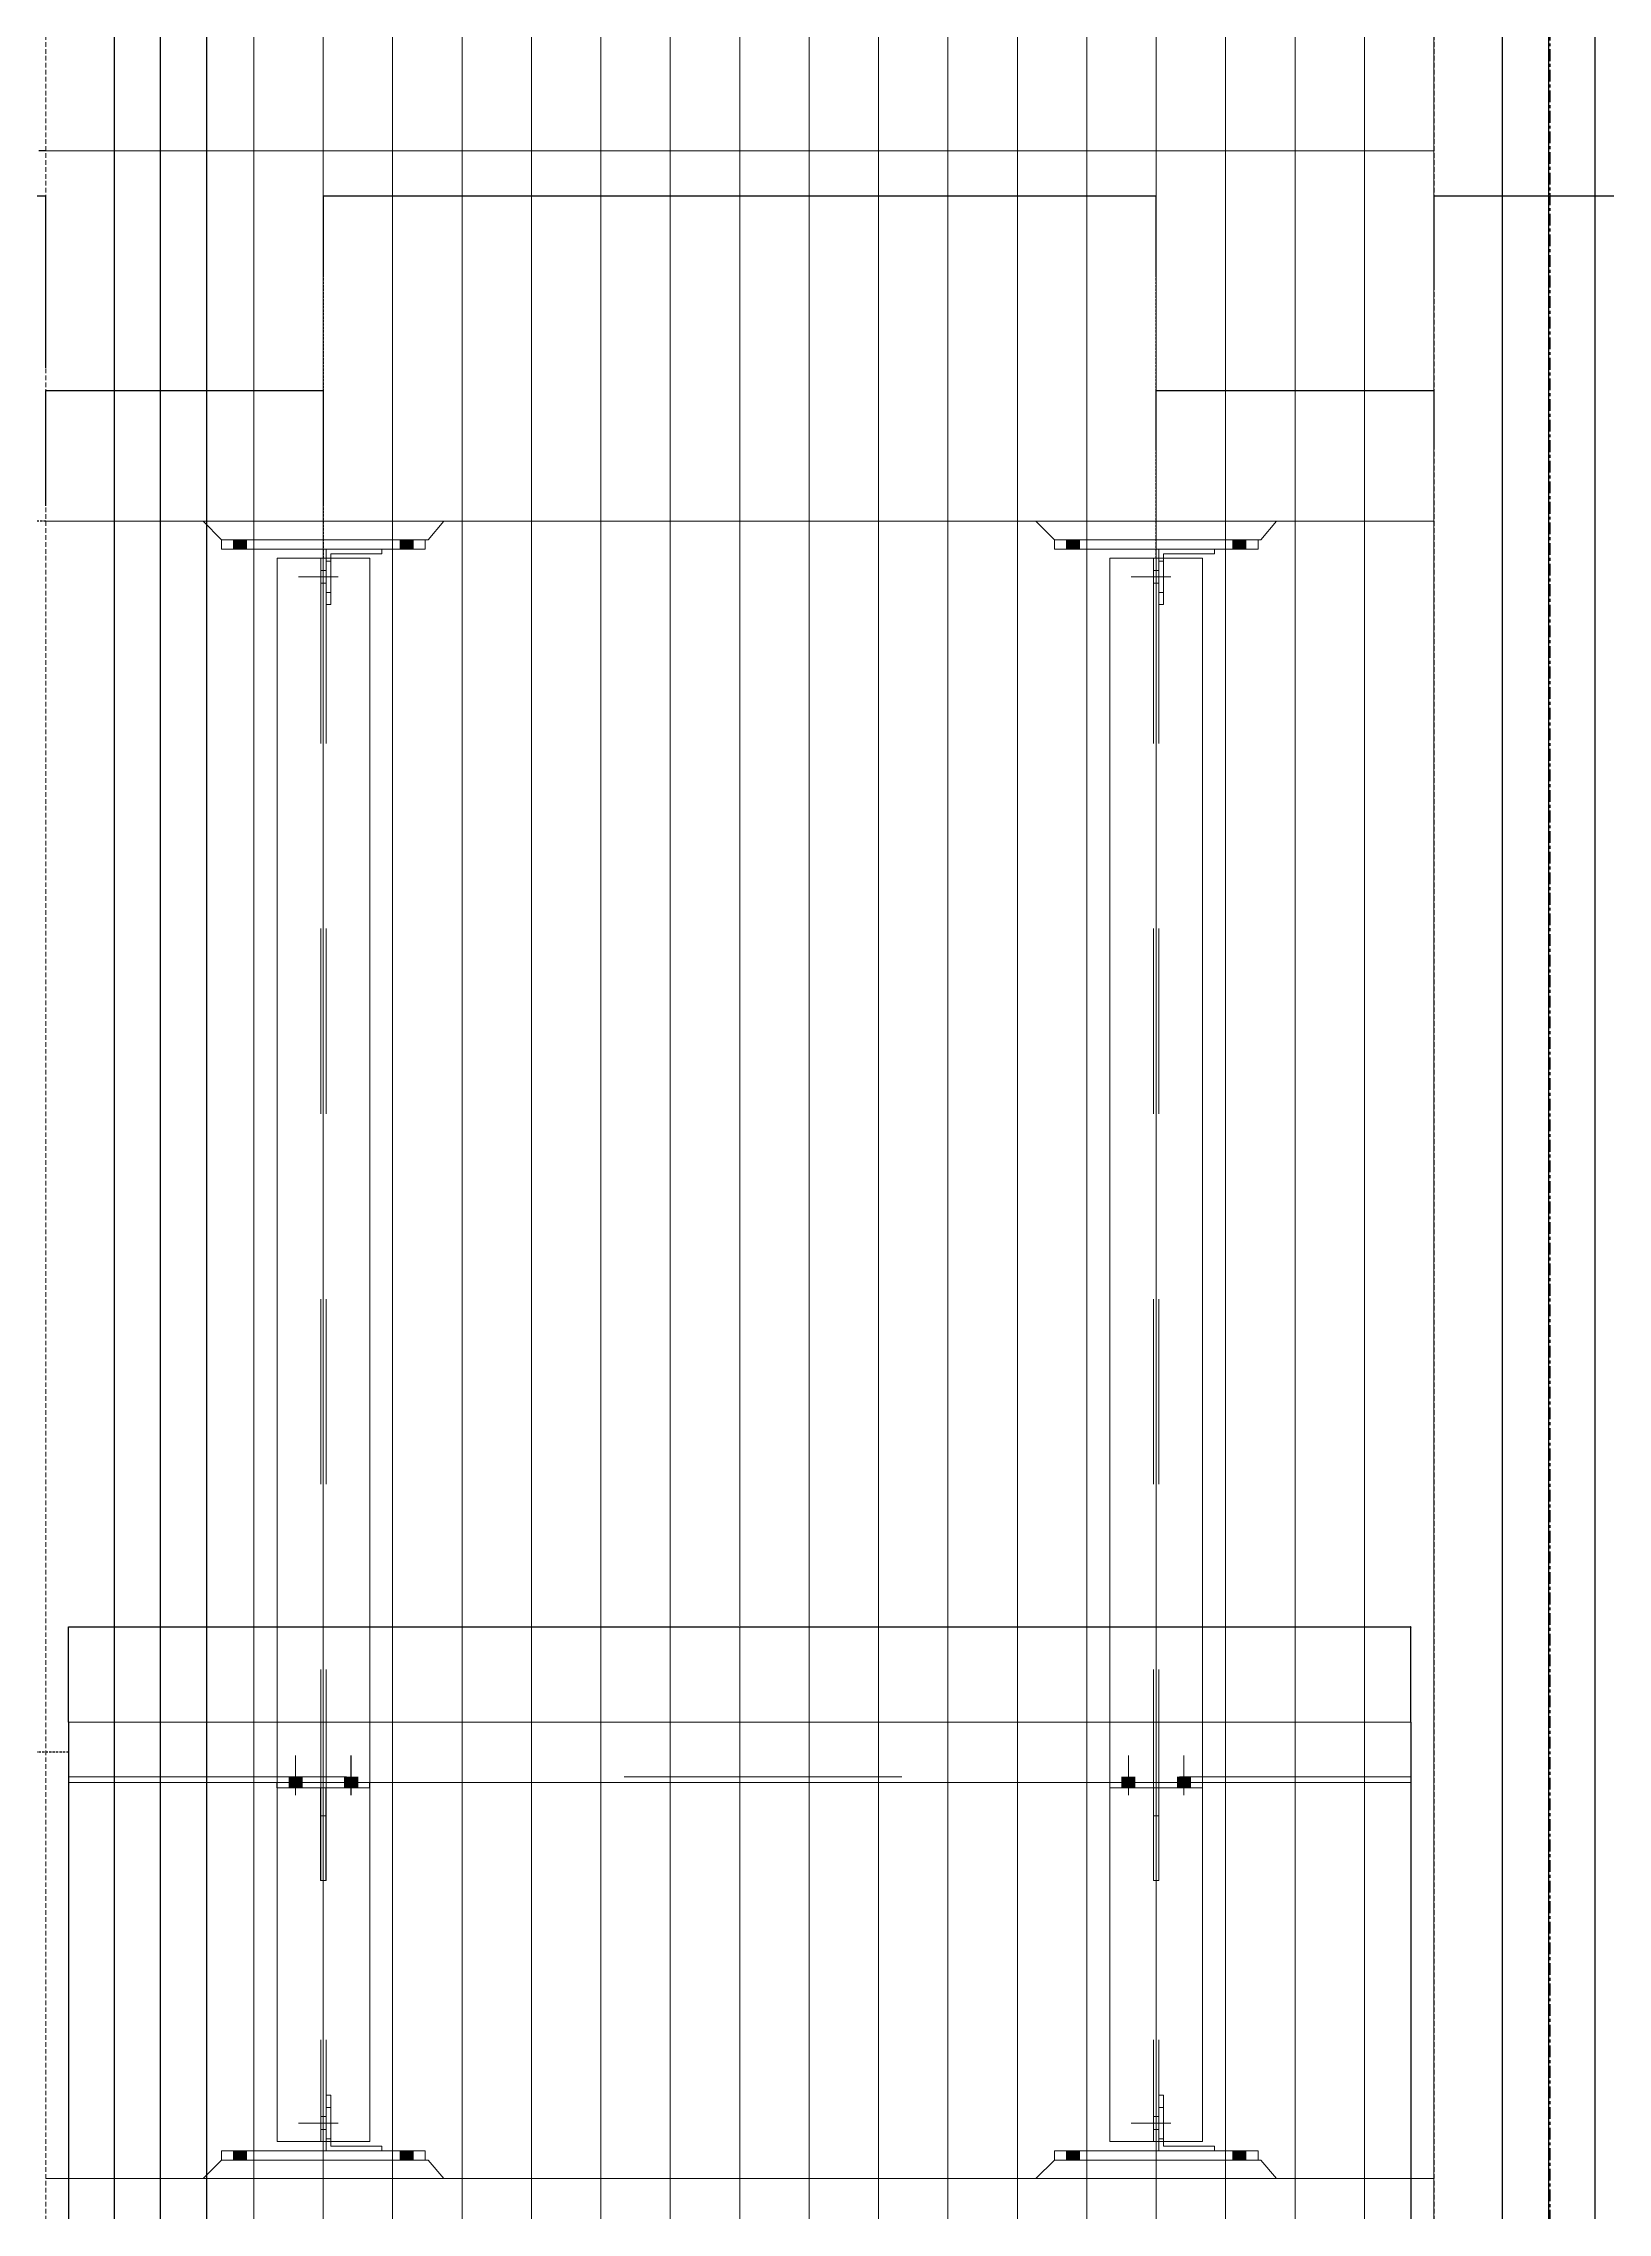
# Model space of a CAD drawing. Header units: millimetres. Extents: x 663313 to 1226001, y 1431724 to 1620898.
# Drawn here: x 797921 to 799611, y 1485872 to 1488214 of the extents above; entities that cross this region are included whole.
import ezdxf

# ---------------------------------------------------------------- set-up
doc = ezdxf.new("R2010")
doc.units = ezdxf.units.MM
for name, pattern in [('Grid Line', [22.225, 12.7, -3.175, 3.175, -3.175]), ('HIDDEN', [0.375, 0.25, -0.125]), ('XKITLINE00', [0]), ('XKITLINE02', [4, 2, -2])]:
    doc.linetypes.add(name, pattern=pattern)
doc.layers.get('Defpoints').update_dxf_attribs({"color": 140})
doc.layers.add('000 - 0_HIDE_OBJ_FRAMING_DEF_SUB', color=1, linetype='Continuous', plot=False)
for name, color, linetype, lineweight in [('A-FLOR-E', 2, 'Continuous', 9), ('A-GENM', 29, 'Continuous', 9), ('Bolt', 7, 'Continuous', 0), ('Part', 2, 'Continuous', 0)]:
    doc.layers.add(name, color=color, linetype=linetype, lineweight=lineweight)
doc.layers.add('DIM', color=1, linetype='Continuous')
doc.styles.add('Arial', font='arial.ttf')
doc.dimstyles.new('Dim - 40 - End', dxfattribs={"dimscale": 0.04, "dimtxt": 3, "dimasz": 1, "dimexe": 0, "dimexo": 2.5, "dimgap": 1.5, "dimtad": 1, "dimdec": 0, "dimlfac": 1000, "dimzin": 1, "dimdsep": 46, "dimtxsty": 'Arial', "dimblk": 'END', "dimcen": 0.09, "dimclrd": 1, "dimclre": 49, "dimclrt": 3, "dimadec": 0, "dimazin": 0, "dimtfac": 1, "dimtdec": 0, "dimtix": 1, "dimtofl": 0, "dimtmove": 2, "dimatfit": 3, "dimfxl": 1, "dimtfill": 1, "dimtfillclr": 256, "dimtolj": 1, "dimtzin": 0, "dimarcsym": 0})

# ---------------------------------------------------------------- blocks, each defined once
blk = doc.blocks.new('GM_Louver Grill Vertical Z1 - Z Profile-18225337-ENT 4 ELE-4 sheet')
at = {"layer": 'A-GENM', "color": 39}
blk.add_line((131839.2, 105680), (131839.2, 110050), dxfattribs=at)
blk = doc.blocks.new('4')
at = {"layer": 'DIM'}
for p, q in [((128613.2, 110050), (128613.2, 105680)), ((128713.2, 110050), (128713.2, 105680)), ((130113.4, 105680), (130113.4, 110050)), ((130213.4, 105680), (130213.4, 110050))]:
    blk.add_line(p, q, dxfattribs=at)
for points in [[(128114.5, 110050), (128663.2, 110050), (128663.2, 105680), (128114.5, 105680)], [(130163.4, 110050), (128663.2, 110050), (128663.2, 105680), (130163.4, 105680)], [(130163.4, 110050), (131663.7, 110050), (131663.7, 105680), (130163.4, 105680)]]:
    blk.add_lwpolyline(points, close=True, dxfattribs=at)
at = {"layer": 'A-GENM'}
for p in [(-3075, 0), (-3000, 0), (-2925, 0), (-2850, 0), (-2775, 0), (-2700, 0), (-2625, 0), (-2550, 0), (-2475, 0), (-2400, 0), (-2325, 0), (-2250, 0), (-2175, 0), (-2100, 0), (-2025, 0), (-1950, 0), (-1875, 0), (-1800, 0)]:
    blk.add_blockref('GM_Louver Grill Vertical Z1 - Z Profile-18225337-ENT 4 ELE-4 sheet', p, dxfattribs=at)
blk = doc.blocks.new('*A3033278')
at = {"layer": 'Part', "linetype": 'XKITLINE00', "lineweight": 0}
for p, q in [((443.663364, 101.130227), (443.663364, 88.530227)), ((443.663364, 101.130227), (444.663364, 101.130227)), ((444.663364, 101.130227), (444.663364, 88.530227)), ((443.663364, 87.820227), (443.663364, 84.030227)), ((444.663364, 87.820227), (444.663364, 84.030227)), ((443.663364, 84.030227), (444.663364, 84.030227))]:
    blk.add_line(p, q, dxfattribs=at)
at = {"layer": 'Part', "linetype": 'XKITLINE02', "lineweight": 0}
for p, q in [((444.133364, 101.130227), (444.133364, 84.030227)), ((444.193364, 101.130227), (444.193364, 84.030227)), ((443.663364, 88.530227), (443.663364, 87.820227)), ((444.663364, 88.530227), (444.663364, 87.820227))]:
    blk.add_line(p, q, dxfattribs=at)
blk = doc.blocks.new('*A3044279')
at = {"layer": 'Part', "linetype": 'XKITLINE00', "lineweight": 0}
for p, q in [((443.063364, 83.930227), (445.263364, 83.930227)), ((443.063364, 83.830227), (443.063364, 83.930227)), ((445.263364, 83.930227), (445.263364, 83.830227)), ((445.263364, 83.830227), (443.063364, 83.830227))]:
    blk.add_line(p, q, dxfattribs=at)
blk = doc.blocks.new('*A3045280')
at = {"layer": 'Part', "linetype": 'XKITLINE02', "lineweight": 0}
for p, q in [((444.243364, 84.530227), (444.193364, 84.530227)), ((444.193364, 84.530227), (444.193364, 84.030227)), ((444.243364, 84.030227), (444.243364, 84.530227)), ((444.193364, 83.930227), (444.793364, 83.930227))]:
    blk.add_line(p, q, dxfattribs=at)
at = {"layer": 'Part', "linetype": 'XKITLINE00', "lineweight": 0}
for p, q in [((444.193364, 84.030227), (444.193364, 83.930227)), ((444.243364, 83.980227), (444.243364, 84.030227)), ((444.793364, 83.980227), (444.243364, 83.980227)), ((444.793364, 83.930227), (444.793364, 83.980227))]:
    blk.add_line(p, q, dxfattribs=at)
blk = doc.blocks.new('*A3046281')
at = {"layer": 'Part', "linetype": 'XKITLINE00', "lineweight": 0}
for p, q in [((442.863364, 83.630227), (443.063364, 83.830227)), ((443.063364, 83.830227), (445.293364, 83.830227)), ((445.293364, 83.830227), (445.463364, 83.630227))]:
    blk.add_line(p, q, dxfattribs=at)
at = {"layer": 'Part', "linetype": 'XKITLINE02', "lineweight": 0}
blk.add_line((445.463364, 83.630227), (442.863364, 83.630227), dxfattribs=at)
blk = doc.blocks.new('*A3047282')
at = {"layer": 'Bolt', "linetype": 'XKITLINE02', "lineweight": 0}
for p, q in [((444.243364, 84.400227), (444.193364, 84.400227)), ((444.322564, 84.230227), (443.893364, 84.230227)), ((444.193364, 84.300227), (444.133364, 84.300227)), ((444.193364, 84.160227), (444.133364, 84.160227)), ((444.243364, 84.060227), (444.193364, 84.060227))]:
    blk.add_line(p, q, dxfattribs=at)
blk = doc.blocks.new('*A3048283')
at = {"layer": 'Bolt'}
for points in [[(443.333, 83.93), (443.333, 83.83), (443.193, 83.83), (443.193, 83.93)], [(445.133, 83.93), (445.133, 83.83), (444.993, 83.83), (444.993, 83.93)]]:
    blk.add_hatch(color=256, dxfattribs=at).paths.add_polyline_path(points, flags=17)
at = {"layer": 'Bolt', "linetype": 'XKITLINE00', "lineweight": 0}
for p, q in [((443.193, 83.93), (443.193, 83.83)), ((443.263, 83.93), (443.263, 83.83)), ((443.333, 83.93), (443.333, 83.83)), ((444.993, 83.93), (444.993, 83.83)), ((445.063, 83.93), (445.063, 83.83)), ((445.133, 83.93), (445.133, 83.83))]:
    blk.add_line(p, q, dxfattribs=at)
blk = doc.blocks.new('*A3055284')
at = {"layer": 'Bolt'}
for points in [[(443.333, 101.33), (443.333, 101.23), (443.193, 101.23), (443.193, 101.33)], [(445.133, 101.33), (445.133, 101.23), (444.993, 101.23), (444.993, 101.33)]]:
    blk.add_hatch(color=256, dxfattribs=at).paths.add_polyline_path(points, flags=17)
at = {"layer": 'Bolt', "linetype": 'XKITLINE00', "lineweight": 0}
for p, q in [((443.193, 101.23), (443.193, 101.33)), ((443.263, 101.23), (443.263, 101.33)), ((443.333, 101.23), (443.333, 101.33)), ((444.993, 101.23), (444.993, 101.33)), ((445.063, 101.23), (445.063, 101.33)), ((445.133, 101.23), (445.133, 101.33))]:
    blk.add_line(p, q, dxfattribs=at)
blk = doc.blocks.new('*A3056285')
at = {"layer": 'Bolt', "linetype": 'XKITLINE02', "lineweight": 0}
for p, q in [((444.193364, 101.000227), (444.133364, 101.000227)), ((444.243364, 101.100227), (444.193364, 101.100227)), ((444.322564, 100.930227), (443.893364, 100.930227)), ((444.193364, 100.860227), (444.133364, 100.860227)), ((444.243364, 100.760227), (444.193364, 100.760227))]:
    blk.add_line(p, q, dxfattribs=at)
blk = doc.blocks.new('*A3057286')
at = {"layer": 'Part', "linetype": 'XKITLINE00', "lineweight": 0}
for p, q in [((443.063364, 101.330227), (442.863364, 101.530227)), ((445.293364, 101.330227), (445.463364, 101.530227)), ((443.063364, 101.330227), (445.293364, 101.330227))]:
    blk.add_line(p, q, dxfattribs=at)
at = {"layer": 'Part', "linetype": 'XKITLINE02', "lineweight": 0}
blk.add_line((442.863364, 101.530227), (445.463364, 101.530227), dxfattribs=at)
blk = doc.blocks.new('*A3058287')
at = {"layer": 'Part', "linetype": 'XKITLINE00', "lineweight": 0}
for p, q in [((444.193364, 101.230227), (444.193364, 101.130227)), ((444.793364, 101.230227), (444.793364, 101.180227)), ((444.793364, 101.180227), (444.243364, 101.180227)), ((444.243364, 101.180227), (444.243364, 101.130227))]:
    blk.add_line(p, q, dxfattribs=at)
at = {"layer": 'Part', "linetype": 'XKITLINE02', "lineweight": 0}
for p, q in [((444.193364, 101.230227), (444.793364, 101.230227)), ((444.193364, 101.130227), (444.193364, 100.630227)), ((444.243364, 101.130227), (444.243364, 100.630227)), ((444.193364, 100.630227), (444.243364, 100.630227))]:
    blk.add_line(p, q, dxfattribs=at)
blk = doc.blocks.new('*A3059288')
at = {"layer": 'Part', "linetype": 'XKITLINE00', "lineweight": 0}
for p, q in [((443.063364, 101.230227), (443.063364, 101.330227)), ((443.063364, 101.330227), (445.263364, 101.330227)), ((443.063364, 101.230227), (445.263364, 101.230227)), ((445.263364, 101.330227), (445.263364, 101.230227))]:
    blk.add_line(p, q, dxfattribs=at)
blk = doc.blocks.new('*A3092289')
at = {"layer": 'Bolt'}
for points in [[(443.793, 87.88), (443.793, 87.94), (443.933, 87.94), (443.933, 87.88)], [(443.793, 87.82), (443.793, 87.88), (443.933, 87.88), (443.933, 87.82)], [(444.393, 87.88), (444.393, 87.94), (444.533, 87.94), (444.533, 87.88)], [(444.393, 87.82), (444.393, 87.88), (444.533, 87.88), (444.533, 87.82)]]:
    blk.add_hatch(color=256, dxfattribs=at).paths.add_polyline_path(points, flags=17)
at = {"layer": 'Bolt', "linetype": 'XKITLINE00', "lineweight": 0}
for p, q in [((443.863, 87.741), (443.863, 88.17)), ((444.463, 87.741), (444.463, 88.17)), ((443.793, 87.88), (443.793, 87.94)), ((443.793, 87.82), (443.793, 87.88)), ((443.933, 87.88), (443.933, 87.94)), ((443.933, 87.82), (443.933, 87.88)), ((444.393, 87.88), (444.393, 87.94)), ((444.393, 87.82), (444.393, 87.88)), ((444.533, 87.88), (444.533, 87.94)), ((444.533, 87.82), (444.533, 87.88))]:
    blk.add_line(p, q, dxfattribs=at)
blk = doc.blocks.new('*A3093290')
at = {"layer": 'Part', "linetype": 'XKITLINE00', "lineweight": 0}
for p, q in [((443.663364, 87.820227), (443.663364, 87.880227)), ((444.663364, 87.880227), (444.663364, 87.820227)), ((444.663364, 87.820227), (443.663364, 87.820227))]:
    blk.add_line(p, q, dxfattribs=at)
at = {"layer": 'Part', "linetype": 'XKITLINE02', "lineweight": 0}
blk.add_line((443.663364, 87.880227), (444.663364, 87.880227), dxfattribs=at)
blk = doc.blocks.new('*A3094291')
at = {"layer": 'Part', "linetype": 'XKITLINE00', "lineweight": 0}
for p, q in [((444.133364, 87.820227), (444.193364, 87.820227)), ((444.133364, 86.820227), (444.133364, 87.820227)), ((444.193364, 87.820227), (444.193364, 86.820227)), ((444.133364, 87.520227), (444.193364, 87.520227)), ((444.193364, 86.820227), (444.133364, 86.820227))]:
    blk.add_line(p, q, dxfattribs=at)
blk = doc.blocks.new('*A3179295')
at = {"layer": 'Part', "linetype": 'XKITLINE00', "lineweight": 0}
for p, q in [((465.163364, 101.130227), (465.163364, 88.530227)), ((465.163364, 101.130227), (466.163364, 101.130227)), ((466.163364, 101.130227), (466.163364, 88.530227)), ((465.163364, 87.820227), (465.163364, 84.030227)), ((466.163364, 87.820227), (466.163364, 84.030227)), ((465.163364, 84.030227), (466.163364, 84.030227))]:
    blk.add_line(p, q, dxfattribs=at)
at = {"layer": 'Part', "linetype": 'XKITLINE02', "lineweight": 0}
for p, q in [((465.633364, 101.130227), (465.633364, 84.030227)), ((465.693364, 101.130227), (465.693364, 84.030227)), ((465.163364, 88.530227), (465.163364, 87.820227)), ((466.163364, 88.530227), (466.163364, 87.820227))]:
    blk.add_line(p, q, dxfattribs=at)
blk = doc.blocks.new('*A3212318')
at = {"layer": 'Bolt'}
for points in [[(465.293, 87.88), (465.293, 87.94), (465.433, 87.94), (465.433, 87.88)], [(465.293, 87.82), (465.293, 87.88), (465.433, 87.88), (465.433, 87.82)], [(465.893, 87.88), (465.893, 87.94), (466.033, 87.94), (466.033, 87.88)], [(465.893, 87.82), (465.893, 87.88), (466.033, 87.88), (466.033, 87.82)]]:
    blk.add_hatch(color=256, dxfattribs=at).paths.add_polyline_path(points, flags=17)
at = {"layer": 'Bolt', "linetype": 'XKITLINE00', "lineweight": 0}
for p, q in [((465.363, 87.741), (465.363, 88.17)), ((465.963, 87.741), (465.963, 88.17)), ((465.293, 87.88), (465.293, 87.94)), ((465.293, 87.82), (465.293, 87.88)), ((465.433, 87.88), (465.433, 87.94)), ((465.433, 87.82), (465.433, 87.88)), ((465.893, 87.88), (465.893, 87.94)), ((465.893, 87.82), (465.893, 87.88)), ((466.033, 87.88), (466.033, 87.94)), ((466.033, 87.82), (466.033, 87.88))]:
    blk.add_line(p, q, dxfattribs=at)
blk = doc.blocks.new('*A3213319')
at = {"layer": 'Part', "linetype": 'XKITLINE00', "lineweight": 0}
for p, q in [((465.163364, 87.820227), (465.163364, 87.880227)), ((466.163364, 87.820227), (466.163364, 87.880227)), ((465.163364, 87.820227), (466.163364, 87.820227))]:
    blk.add_line(p, q, dxfattribs=at)
at = {"layer": 'Part', "linetype": 'XKITLINE02', "lineweight": 0}
blk.add_line((465.163364, 87.880227), (466.163364, 87.880227), dxfattribs=at)
blk = doc.blocks.new('*A3214320')
at = {"layer": 'Part', "linetype": 'XKITLINE00', "lineweight": 0}
for p, q in [((465.633364, 87.820227), (465.693364, 87.820227)), ((465.633364, 86.820227), (465.633364, 87.820227)), ((465.693364, 87.820227), (465.693364, 86.820227)), ((465.633364, 87.520227), (465.693364, 87.520227)), ((465.693364, 86.820227), (465.633364, 86.820227))]:
    blk.add_line(p, q, dxfattribs=at)
blk = doc.blocks.new('*A3215321')
at = {"layer": 'Part', "linetype": 'XKITLINE00', "lineweight": 0}
for p, q in [((464.563364, 83.930227), (466.763364, 83.930227)), ((464.563364, 83.830227), (464.563364, 83.930227)), ((466.763364, 83.930227), (466.763364, 83.830227)), ((466.763364, 83.830227), (464.563364, 83.830227))]:
    blk.add_line(p, q, dxfattribs=at)
blk = doc.blocks.new('*A3216322')
at = {"layer": 'Part', "linetype": 'XKITLINE02', "lineweight": 0}
for p, q in [((465.743364, 84.530227), (465.693364, 84.530227)), ((465.693364, 84.530227), (465.693364, 84.030227)), ((465.743364, 84.030227), (465.743364, 84.530227)), ((465.693364, 83.930227), (466.293364, 83.930227))]:
    blk.add_line(p, q, dxfattribs=at)
at = {"layer": 'Part', "linetype": 'XKITLINE00', "lineweight": 0}
for p, q in [((465.693364, 84.030227), (465.693364, 83.930227)), ((465.743364, 83.980227), (465.743364, 84.030227)), ((466.293364, 83.980227), (465.743364, 83.980227)), ((466.293364, 83.930227), (466.293364, 83.980227))]:
    blk.add_line(p, q, dxfattribs=at)
blk = doc.blocks.new('*A3217323')
at = {"layer": 'Part', "linetype": 'XKITLINE00', "lineweight": 0}
for p, q in [((464.363364, 83.630227), (464.563364, 83.830227)), ((464.563364, 83.830227), (466.793364, 83.830227)), ((466.793364, 83.830227), (466.963364, 83.630227))]:
    blk.add_line(p, q, dxfattribs=at)
at = {"layer": 'Part', "linetype": 'XKITLINE02', "lineweight": 0}
blk.add_line((466.963364, 83.630227), (464.363364, 83.630227), dxfattribs=at)
blk = doc.blocks.new('*A3218324')
at = {"layer": 'Bolt', "linetype": 'XKITLINE02', "lineweight": 0}
for p, q in [((465.743364, 84.400227), (465.693364, 84.400227)), ((465.822564, 84.230227), (465.393364, 84.230227)), ((465.693364, 84.300227), (465.633364, 84.300227)), ((465.693364, 84.160227), (465.633364, 84.160227)), ((465.743364, 84.060227), (465.693364, 84.060227))]:
    blk.add_line(p, q, dxfattribs=at)
blk = doc.blocks.new('*A3219325')
at = {"layer": 'Bolt'}
for points in [[(464.833, 83.93), (464.833, 83.83), (464.693, 83.83), (464.693, 83.93)], [(466.633, 83.93), (466.633, 83.83), (466.493, 83.83), (466.493, 83.93)]]:
    blk.add_hatch(color=256, dxfattribs=at).paths.add_polyline_path(points, flags=17)
at = {"layer": 'Bolt', "linetype": 'XKITLINE00', "lineweight": 0}
for p, q in [((464.693, 83.93), (464.693, 83.83)), ((464.763, 83.93), (464.763, 83.83)), ((464.833, 83.93), (464.833, 83.83)), ((466.493, 83.93), (466.493, 83.83)), ((466.563, 83.93), (466.563, 83.83)), ((466.633, 83.93), (466.633, 83.83))]:
    blk.add_line(p, q, dxfattribs=at)
blk = doc.blocks.new('*A3220326')
at = {"layer": 'Bolt'}
for points in [[(464.833, 101.33), (464.833, 101.23), (464.693, 101.23), (464.693, 101.33)], [(466.633, 101.33), (466.633, 101.23), (466.493, 101.23), (466.493, 101.33)]]:
    blk.add_hatch(color=256, dxfattribs=at).paths.add_polyline_path(points, flags=17)
at = {"layer": 'Bolt', "linetype": 'XKITLINE00', "lineweight": 0}
for p, q in [((464.693, 101.23), (464.693, 101.33)), ((464.763, 101.23), (464.763, 101.33)), ((464.833, 101.23), (464.833, 101.33)), ((466.493, 101.23), (466.493, 101.33)), ((466.563, 101.23), (466.563, 101.33)), ((466.633, 101.23), (466.633, 101.33))]:
    blk.add_line(p, q, dxfattribs=at)
blk = doc.blocks.new('*A3221327')
at = {"layer": 'Bolt', "linetype": 'XKITLINE02', "lineweight": 0}
for p, q in [((465.693364, 101.000227), (465.633364, 101.000227)), ((465.743364, 101.100227), (465.693364, 101.100227)), ((465.822564, 100.930227), (465.393364, 100.930227)), ((465.693364, 100.860227), (465.633364, 100.860227)), ((465.743364, 100.760227), (465.693364, 100.760227))]:
    blk.add_line(p, q, dxfattribs=at)
blk = doc.blocks.new('*A3222328')
at = {"layer": 'Part', "linetype": 'XKITLINE00', "lineweight": 0}
for p, q in [((464.563364, 101.330227), (464.363364, 101.530227)), ((466.793364, 101.330227), (466.963364, 101.530227)), ((464.563364, 101.330227), (466.793364, 101.330227))]:
    blk.add_line(p, q, dxfattribs=at)
at = {"layer": 'Part', "linetype": 'XKITLINE02', "lineweight": 0}
blk.add_line((464.363364, 101.530227), (466.963364, 101.530227), dxfattribs=at)
blk = doc.blocks.new('*A3223329')
at = {"layer": 'Part', "linetype": 'XKITLINE00', "lineweight": 0}
for p, q in [((465.693364, 101.230227), (465.693364, 101.130227)), ((466.293364, 101.230227), (466.293364, 101.180227)), ((466.293364, 101.180227), (465.743364, 101.180227)), ((465.743364, 101.180227), (465.743364, 101.130227))]:
    blk.add_line(p, q, dxfattribs=at)
at = {"layer": 'Part', "linetype": 'XKITLINE02', "lineweight": 0}
for p, q in [((465.693364, 101.230227), (466.293364, 101.230227)), ((465.693364, 101.130227), (465.693364, 100.630227)), ((465.743364, 101.130227), (465.743364, 100.630227)), ((465.693364, 100.630227), (465.743364, 100.630227))]:
    blk.add_line(p, q, dxfattribs=at)
blk = doc.blocks.new('*A3224330')
at = {"layer": 'Part', "linetype": 'XKITLINE00', "lineweight": 0}
for p, q in [((464.563364, 101.230227), (464.563364, 101.330227)), ((464.563364, 101.330227), (466.763364, 101.330227)), ((464.563364, 101.230227), (466.763364, 101.230227)), ((466.763364, 101.330227), (466.763364, 101.230227))]:
    blk.add_line(p, q, dxfattribs=at)
blk = doc.blocks.new('*A2538992')
at = {"layer": 'Part', "linetype": 'XKITLINE02', "lineweight": 0}
for p, q in [((225.400615, 21.315369), (224.73394, 21.315369)), ((224.73394, 21.315369), (224.73394, 21.275369)), ((225.400607, 21.315369), (225.400615, 21.315369)), ((225.400607, 21.315369), (225.400607, 21.275369))]:
    blk.add_line(p, q, dxfattribs=at)
at = {"layer": 'Part', "linetype": 'XKITLINE00', "lineweight": 0}
for p, q in [((224.73394, 21.275369), (224.733949, 21.275369)), ((224.733949, 21.275369), (224.733949, 21.315369)), ((225.400615, 21.275369), (224.733949, 21.275369)), ((225.400607, 21.275369), (225.400615, 21.275369)), ((225.400615, 21.275369), (225.400615, 21.315369))]:
    blk.add_line(p, q, dxfattribs=at)
blk = doc.blocks.new('*A2539993')
at = {"layer": 'Part', "linetype": 'XKITLINE00', "lineweight": 0}
for p, q in [((225.047282, 21.275369), (225.047274, 21.275369)), ((225.047282, 21.075369), (225.047282, 21.275369)), ((225.047282, 21.275369), (225.087282, 21.275369)), ((225.087282, 21.075369), (225.087282, 21.275369)), ((225.047276, 20.608703), (225.047282, 21.075369)), ((225.047282, 21.075369), (225.087282, 21.075369)), ((225.087282, 21.075369), (225.087276, 20.608703)), ((225.047274, 20.608703), (225.047276, 20.608703)), ((225.047276, 20.608703), (225.087276, 20.608703))]:
    blk.add_line(p, q, dxfattribs=at)
at = {"layer": 'Part', "linetype": 'XKITLINE02', "lineweight": 0}
for p, q in [((225.047274, 21.275369), (225.047274, 20.608703)), ((225.047282, 21.275369), (225.047274, 21.275369)), ((225.087274, 20.608703), (225.087274, 21.275369)), ((225.047274, 20.608703), (225.047276, 20.608703))]:
    blk.add_line(p, q, dxfattribs=at)
blk = doc.blocks.new('*A2540994')
at = {"layer": 'Bolt'}
for points in [[(224.821, 21.315), (224.821, 21.355), (224.914, 21.355), (224.914, 21.315)], [(224.821, 21.275), (224.821, 21.315), (224.914, 21.315), (224.914, 21.275)], [(225.221, 21.315), (225.221, 21.355), (225.314, 21.355), (225.314, 21.315)], [(225.221, 21.275), (225.221, 21.315), (225.314, 21.315), (225.314, 21.275)]]:
    blk.add_hatch(color=256, dxfattribs=at).paths.add_polyline_path(points, flags=17)
at = {"layer": 'Bolt', "linetype": 'XKITLINE00', "lineweight": 0}
for p, q in [((224.867, 21.223), (224.867, 21.509)), ((225.267, 21.223), (225.267, 21.509)), ((224.821, 21.315), (224.821, 21.355)), ((224.821, 21.275), (224.821, 21.315)), ((224.914, 21.315), (224.914, 21.355)), ((224.914, 21.275), (224.914, 21.315)), ((225.221, 21.315), (225.221, 21.355)), ((225.221, 21.275), (225.221, 21.315)), ((225.314, 21.315), (225.314, 21.355)), ((225.314, 21.275), (225.314, 21.315))]:
    blk.add_line(p, q, dxfattribs=at)
blk = doc.blocks.new('*A25681022')
at = {"layer": 'Part', "linetype": 'XKITLINE02', "lineweight": 0}
for p, q in [((217.233942, 21.748703), (217.233942, 21.315369)), ((217.233942, 21.748703), (217.23395, 21.748703)), ((217.233942, 21.748703), (217.23395, 21.748703)), ((226.900607, 21.748703), (226.900607, 21.315369)), ((217.233942, 21.355369), (217.23395, 21.355369)), ((217.233942, 21.355369), (226.900615, 21.355369)), ((217.23395, 21.315369), (217.233942, 21.315369))]:
    blk.add_line(p, q, dxfattribs=at)
at = {"layer": 'Part', "linetype": 'XKITLINE00', "lineweight": 0}
for p, q in [((217.23395, 21.748703), (217.23395, 21.315369)), ((217.23395, 21.748703), (226.900616, 21.748703)), ((226.900616, 21.748703), (226.900616, 21.315369)), ((217.233942, 21.315369), (217.23395, 21.315369)), ((226.900616, 21.315369), (217.23395, 21.315369))]:
    blk.add_line(p, q, dxfattribs=at)
blk = doc.blocks.new('*A25691023')
at = {"layer": 'Part', "linetype": 'XKITLINE02', "lineweight": 0}
for p, q in [((219.400615, 21.315369), (218.73394, 21.315369)), ((218.73394, 21.315369), (218.73394, 21.275369)), ((219.400607, 21.315369), (219.400615, 21.315369)), ((219.400607, 21.315369), (219.400607, 21.275369))]:
    blk.add_line(p, q, dxfattribs=at)
at = {"layer": 'Part', "linetype": 'XKITLINE00', "lineweight": 0}
for p, q in [((218.73394, 21.275369), (218.733949, 21.275369)), ((218.733949, 21.275369), (218.733949, 21.315369)), ((219.400615, 21.275369), (218.733949, 21.275369)), ((219.400607, 21.275369), (219.400615, 21.275369)), ((219.400615, 21.275369), (219.400615, 21.315369))]:
    blk.add_line(p, q, dxfattribs=at)
blk = doc.blocks.new('*A25701024')
at = {"layer": 'Bolt'}
for points in [[(218.821, 21.315), (218.821, 21.355), (218.914, 21.355), (218.914, 21.315)], [(218.821, 21.275), (218.821, 21.315), (218.914, 21.315), (218.914, 21.275)], [(219.221, 21.315), (219.221, 21.355), (219.314, 21.355), (219.314, 21.315)], [(219.221, 21.275), (219.221, 21.315), (219.314, 21.315), (219.314, 21.275)]]:
    blk.add_hatch(color=256, dxfattribs=at).paths.add_polyline_path(points, flags=17)
at = {"layer": 'Bolt', "linetype": 'XKITLINE00', "lineweight": 0}
for p, q in [((218.867, 21.223), (218.867, 21.509)), ((219.267, 21.223), (219.267, 21.509)), ((218.821, 21.315), (218.821, 21.355)), ((218.821, 21.275), (218.821, 21.315)), ((218.914, 21.315), (218.914, 21.355)), ((218.914, 21.275), (218.914, 21.315)), ((219.221, 21.315), (219.221, 21.355)), ((219.221, 21.275), (219.221, 21.315)), ((219.314, 21.315), (219.314, 21.355)), ((219.314, 21.275), (219.314, 21.315))]:
    blk.add_line(p, q, dxfattribs=at)
blk = doc.blocks.new('*A25711025')
at = {"layer": 'Part', "linetype": 'XKITLINE00', "lineweight": 0}
for p, q in [((219.047282, 21.275369), (219.047274, 21.275369)), ((219.047282, 21.075369), (219.047282, 21.275369)), ((219.047282, 21.275369), (219.087282, 21.275369)), ((219.087282, 21.075369), (219.087282, 21.275369)), ((219.047276, 20.608703), (219.047282, 21.075369)), ((219.047282, 21.075369), (219.087282, 21.075369)), ((219.087282, 21.075369), (219.087276, 20.608703)), ((219.047274, 20.608703), (219.047276, 20.608703)), ((219.047276, 20.608703), (219.087276, 20.608703))]:
    blk.add_line(p, q, dxfattribs=at)
at = {"layer": 'Part', "linetype": 'XKITLINE02', "lineweight": 0}
for p, q in [((219.047274, 21.275369), (219.047274, 20.608703)), ((219.047282, 21.275369), (219.047274, 21.275369)), ((219.087274, 20.608703), (219.087274, 21.275369)), ((219.047274, 20.608703), (219.047276, 20.608703))]:
    blk.add_line(p, q, dxfattribs=at)
blk = doc.blocks.new('END')
at = {"color": 1}
for p, q in [((2, 0), (-2, 0)), ((0, 2), (0, -2))]:
    blk.add_line(p, q, dxfattribs=at)
at = {"color": 3}
blk.add_line((-1, -1), (1, 1), dxfattribs=at)
blk = doc.blocks.new('*D3605')
at = {"layer": '000 - 0_HIDE_OBJ_FRAMING_DEF_SUB', "color": 49, "lineweight": -2, "transparency": 16777216}
for p, q in [((-3030, 108156.7), (-3030, 108281.3)), ((-2730, 108156.7), (-2730, 108281.3))]:
    blk.add_line(p, q, dxfattribs=at)
at = {"layer": '000 - 0_HIDE_OBJ_FRAMING_DEF_SUB', "color": 1, "lineweight": -2, "transparency": 16777216}
blk.add_line((-3030, 108281.3), (-2730, 108281.3), dxfattribs=at)
at = {"layer": 'Defpoints', "color": 0, "transparency": 16777216}
for p in [(-2730, 108281.3), (-3030, 108156.6), (-2730, 108156.6)]:
    blk.add_point(p, dxfattribs=at)
at = {"layer": '000 - 0_HIDE_OBJ_FRAMING_DEF_SUB', "color": 1, "lineweight": -2, "transparency": 16777216, "xscale": 0.04, "yscale": 0.04, "zscale": 0.04, "rotation": 180}
blk.add_blockref('END', (-3030, 108281.3), dxfattribs=at)
at = {"layer": '000 - 0_HIDE_OBJ_FRAMING_DEF_SUB', "color": 1, "lineweight": -2, "transparency": 16777216, "xscale": 0.04, "yscale": 0.04, "zscale": 0.04}
blk.add_blockref('END', (-2730, 108281.3), dxfattribs=at)
at = {"layer": '000 - 0_HIDE_OBJ_FRAMING_DEF_SUB', "color": 3, "transparency": 16777216, "insert": (-2880, 108281.4), "char_height": 0.12, "attachment_point": 5, "style": 'Arial', "bg_fill": 3, "box_fill_scale": 1.1, "bg_fill_color": 256, "bg_fill_true_color": 13158600, "bg_fill_transparency": 0}
blk.add_mtext('\\A1;300000', dxfattribs=at)
blk = doc.blocks.new('*D3606')
at = {"layer": '000 - 0_HIDE_OBJ_FRAMING_DEF_SUB', "color": 49, "lineweight": -2, "transparency": 16777216}
for p, q in [((-2730, 108406.6), (-2730, 108491.4)), ((-1830.3, 108406.6), (-1830.3, 108491.4))]:
    blk.add_line(p, q, dxfattribs=at)
at = {"layer": '000 - 0_HIDE_OBJ_FRAMING_DEF_SUB', "color": 1, "lineweight": -2, "transparency": 16777216}
blk.add_line((-2730, 108491.4), (-1830.3, 108491.4), dxfattribs=at)
at = {"layer": 'Defpoints', "color": 0, "transparency": 16777216}
for p in [(-1830.3, 108491.4), (-2730, 108406.5), (-1830.3, 108406.5)]:
    blk.add_point(p, dxfattribs=at)
at = {"layer": '000 - 0_HIDE_OBJ_FRAMING_DEF_SUB', "color": 1, "lineweight": -2, "transparency": 16777216, "xscale": 0.04, "yscale": 0.04, "zscale": 0.04, "rotation": 180}
blk.add_blockref('END', (-2730, 108491.4), dxfattribs=at)
at = {"layer": '000 - 0_HIDE_OBJ_FRAMING_DEF_SUB', "color": 1, "lineweight": -2, "transparency": 16777216, "xscale": 0.04, "yscale": 0.04, "zscale": 0.04}
blk.add_blockref('END', (-1830.3, 108491.4), dxfattribs=at)
at = {"layer": '000 - 0_HIDE_OBJ_FRAMING_DEF_SUB', "color": 3, "transparency": 16777216, "insert": (-2280.1, 108491.5), "char_height": 0.12, "attachment_point": 5, "style": 'Arial', "bg_fill": 3, "box_fill_scale": 1.1, "bg_fill_color": 256, "bg_fill_true_color": 13158600, "bg_fill_transparency": 0}
blk.add_mtext('\\A1;899742', dxfattribs=at)
blk = doc.blocks.new('*D3607')
at = {"layer": '000 - 0_HIDE_OBJ_FRAMING_DEF_SUB', "color": 49, "lineweight": -2, "transparency": 16777216}
for p, q in [((-1830.3, 108218.2), (-1830.3, 108281.3)), ((-1530, 108218.2), (-1530, 108281.3))]:
    blk.add_line(p, q, dxfattribs=at)
at = {"layer": '000 - 0_HIDE_OBJ_FRAMING_DEF_SUB', "color": 1, "lineweight": -2, "transparency": 16777216}
blk.add_line((-1830.2, 108281.3), (-1530, 108281.3), dxfattribs=at)
at = {"layer": 'Defpoints', "color": 0, "transparency": 16777216}
for p in [(-1530, 108281.3), (-1830.3, 108218.1), (-1530, 108218.1)]:
    blk.add_point(p, dxfattribs=at)
at = {"layer": '000 - 0_HIDE_OBJ_FRAMING_DEF_SUB', "color": 1, "lineweight": -2, "transparency": 16777216, "xscale": 0.04, "yscale": 0.04, "zscale": 0.04, "rotation": 180}
blk.add_blockref('END', (-1830.3, 108281.3), dxfattribs=at)
at = {"layer": '000 - 0_HIDE_OBJ_FRAMING_DEF_SUB', "color": 1, "lineweight": -2, "transparency": 16777216, "xscale": 0.04, "yscale": 0.04, "zscale": 0.04}
blk.add_blockref('END', (-1530, 108281.3), dxfattribs=at)
at = {"layer": '000 - 0_HIDE_OBJ_FRAMING_DEF_SUB', "color": 3, "transparency": 16777216, "insert": (-1680.1, 108281.4), "char_height": 0.12, "attachment_point": 5, "style": 'Arial', "bg_fill": 3, "box_fill_scale": 1.1, "bg_fill_color": 256, "bg_fill_true_color": 13158600, "bg_fill_transparency": 0}
blk.add_mtext('\\A1;300259', dxfattribs=at)
blk = doc.blocks.new('*D3608')
at = {"layer": '000 - 0_HIDE_OBJ_FRAMING_DEF_SUB', "color": 49, "lineweight": -2, "transparency": 16777216}
for p, q in [((-1530, 108391.7), (-1530, 108491.4)), ((-1280, 108391.7), (-1280, 108491.4))]:
    blk.add_line(p, q, dxfattribs=at)
at = {"layer": '000 - 0_HIDE_OBJ_FRAMING_DEF_SUB', "color": 1, "lineweight": -2, "transparency": 16777216}
blk.add_line((-1530, 108491.4), (-1280, 108491.4), dxfattribs=at)
at = {"layer": 'Defpoints', "color": 0, "transparency": 16777216}
for p in [(-1280, 108491.4), (-1530, 108391.6), (-1280, 108391.6)]:
    blk.add_point(p, dxfattribs=at)
at = {"layer": '000 - 0_HIDE_OBJ_FRAMING_DEF_SUB', "color": 1, "lineweight": -2, "transparency": 16777216, "xscale": 0.04, "yscale": 0.04, "zscale": 0.04, "rotation": 180}
blk.add_blockref('END', (-1530, 108491.4), dxfattribs=at)
at = {"layer": '000 - 0_HIDE_OBJ_FRAMING_DEF_SUB', "color": 1, "lineweight": -2, "transparency": 16777216, "xscale": 0.04, "yscale": 0.04, "zscale": 0.04}
blk.add_blockref('END', (-1280, 108491.4), dxfattribs=at)
at = {"layer": '000 - 0_HIDE_OBJ_FRAMING_DEF_SUB', "color": 3, "transparency": 16777216, "insert": (-1405, 108491.5), "char_height": 0.12, "attachment_point": 5, "style": 'Arial', "bg_fill": 3, "box_fill_scale": 1.1, "bg_fill_color": 256, "bg_fill_true_color": 13158600, "bg_fill_transparency": 0}
blk.add_mtext('\\A1;250000', dxfattribs=at)
blk = doc.blocks.new('*D3617')
at = {"layer": '000 - 0_HIDE_OBJ_FRAMING_DEF_SUB', "color": 49, "lineweight": -2, "transparency": 16777216}
for p, q in [((-3330, 108305.8), (-3330, 108491.4)), ((-3030, 108305.8), (-3030, 108491.4))]:
    blk.add_line(p, q, dxfattribs=at)
at = {"layer": '000 - 0_HIDE_OBJ_FRAMING_DEF_SUB', "color": 1, "lineweight": -2, "transparency": 16777216}
blk.add_line((-3330, 108491.4), (-3030, 108491.4), dxfattribs=at)
at = {"layer": 'Defpoints', "color": 0, "transparency": 16777216}
for p in [(-3030, 108491.4), (-3330, 108305.7), (-3030, 108305.7)]:
    blk.add_point(p, dxfattribs=at)
at = {"layer": '000 - 0_HIDE_OBJ_FRAMING_DEF_SUB', "color": 1, "lineweight": -2, "transparency": 16777216, "xscale": 0.04, "yscale": 0.04, "zscale": 0.04, "rotation": 180}
blk.add_blockref('END', (-3330, 108491.4), dxfattribs=at)
at = {"layer": '000 - 0_HIDE_OBJ_FRAMING_DEF_SUB', "color": 1, "lineweight": -2, "transparency": 16777216, "xscale": 0.04, "yscale": 0.04, "zscale": 0.04}
blk.add_blockref('END', (-3030, 108491.4), dxfattribs=at)
at = {"layer": '000 - 0_HIDE_OBJ_FRAMING_DEF_SUB', "color": 3, "transparency": 16777216, "insert": (-3180, 108491.5), "char_height": 0.12, "attachment_point": 5, "style": 'Arial', "bg_fill": 3, "box_fill_scale": 1.1, "bg_fill_color": 256, "bg_fill_true_color": 13158600, "bg_fill_transparency": 0}
blk.add_mtext('\\A1;300000', dxfattribs=at)
blk = doc.blocks.new('*D3620')
at = {"layer": '000 - 0_HIDE_OBJ_FRAMING_DEF_SUB', "color": 49, "lineweight": -2, "transparency": 16777216}
for p, q in [((-3005.3, 106842.9), (-3005.3, 105191.9)), ((-3030, 105093.6), (-3030, 105191.9))]:
    blk.add_line(p, q, dxfattribs=at)
at = {"layer": '000 - 0_HIDE_OBJ_FRAMING_DEF_SUB', "color": 1, "lineweight": -2, "transparency": 16777216}
blk.add_line((-3030, 105191.9), (-3005.3, 105191.9), dxfattribs=at)
at = {"layer": 'Defpoints', "color": 0, "transparency": 16777216}
for p in [(-3005.3, 106843), (-3005.3, 105191.9), (-3030, 105093.5)]:
    blk.add_point(p, dxfattribs=at)
at = {"layer": '000 - 0_HIDE_OBJ_FRAMING_DEF_SUB', "color": 1, "lineweight": -2, "transparency": 16777216, "xscale": 0.04, "yscale": 0.04, "zscale": 0.04, "rotation": 180}
blk.add_blockref('END', (-3030, 105191.9), dxfattribs=at)
at = {"layer": '000 - 0_HIDE_OBJ_FRAMING_DEF_SUB', "color": 1, "lineweight": -2, "transparency": 16777216, "xscale": 0.04, "yscale": 0.04, "zscale": 0.04}
blk.add_blockref('END', (-3005.3, 105191.9), dxfattribs=at)
at = {"layer": '000 - 0_HIDE_OBJ_FRAMING_DEF_SUB', "color": 3, "transparency": 16777216, "insert": (-3017.6, 105192.1), "char_height": 0.12, "attachment_point": 5, "style": 'Arial', "bg_fill": 3, "box_fill_scale": 1.1, "bg_fill_color": 256, "bg_fill_true_color": 13158600, "bg_fill_transparency": 0}
blk.add_mtext('\\A1;24742', dxfattribs=at)
blk = doc.blocks.new('*D3621')
at = {"layer": '000 - 0_HIDE_OBJ_FRAMING_DEF_SUB', "color": 49, "lineweight": -2, "transparency": 16777216}
for p, q in [((-3005.3, 106843.1), (-3005.3, 106945.8)), ((-1555.3, 106843.1), (-1555.3, 106945.8))]:
    blk.add_line(p, q, dxfattribs=at)
at = {"layer": '000 - 0_HIDE_OBJ_FRAMING_DEF_SUB', "color": 1, "lineweight": -2, "transparency": 16777216}
blk.add_line((-3005.2, 106945.8), (-1555.3, 106945.8), dxfattribs=at)
at = {"layer": 'Defpoints', "color": 0, "transparency": 16777216}
for p in [(-1555.3, 106945.8), (-3005.3, 106843), (-1555.3, 106843)]:
    blk.add_point(p, dxfattribs=at)
at = {"layer": '000 - 0_HIDE_OBJ_FRAMING_DEF_SUB', "color": 1, "lineweight": -2, "transparency": 16777216, "xscale": 0.04, "yscale": 0.04, "zscale": 0.04, "rotation": 180}
blk.add_blockref('END', (-3005.3, 106945.8), dxfattribs=at)
at = {"layer": '000 - 0_HIDE_OBJ_FRAMING_DEF_SUB', "color": 1, "lineweight": -2, "transparency": 16777216, "xscale": 0.04, "yscale": 0.04, "zscale": 0.04}
blk.add_blockref('END', (-1555.3, 106945.8), dxfattribs=at)
at = {"layer": '000 - 0_HIDE_OBJ_FRAMING_DEF_SUB', "color": 3, "transparency": 16777216, "insert": (-2280.3, 106945.9), "char_height": 0.12, "attachment_point": 5, "style": 'Arial', "bg_fill": 3, "box_fill_scale": 1.1, "bg_fill_color": 256, "bg_fill_true_color": 13158600, "bg_fill_transparency": 0}
blk.add_mtext('\\A1;1450000', dxfattribs=at)
blk = doc.blocks.new('*D3622')
at = {"layer": '000 - 0_HIDE_OBJ_FRAMING_DEF_SUB', "color": 49, "lineweight": -2, "transparency": 16777216}
for p, q in [((-1555.3, 106842.9), (-1555.3, 105190.9)), ((-1530, 105090.8), (-1530, 105190.9))]:
    blk.add_line(p, q, dxfattribs=at)
at = {"layer": '000 - 0_HIDE_OBJ_FRAMING_DEF_SUB', "color": 1, "lineweight": -2, "transparency": 16777216}
blk.add_line((-1555.2, 105190.9), (-1530, 105190.9), dxfattribs=at)
at = {"layer": 'Defpoints', "color": 0, "transparency": 16777216}
for p in [(-1555.3, 106843), (-1530, 105190.9), (-1530, 105090.7)]:
    blk.add_point(p, dxfattribs=at)
at = {"layer": '000 - 0_HIDE_OBJ_FRAMING_DEF_SUB', "color": 1, "lineweight": -2, "transparency": 16777216, "xscale": 0.04, "yscale": 0.04, "zscale": 0.04, "rotation": 180}
blk.add_blockref('END', (-1555.3, 105190.9), dxfattribs=at)
at = {"layer": '000 - 0_HIDE_OBJ_FRAMING_DEF_SUB', "color": 1, "lineweight": -2, "transparency": 16777216, "xscale": 0.04, "yscale": 0.04, "zscale": 0.04}
blk.add_blockref('END', (-1530, 105190.9), dxfattribs=at)
at = {"layer": '000 - 0_HIDE_OBJ_FRAMING_DEF_SUB', "color": 3, "transparency": 16777216, "insert": (-1542.6, 105191), "char_height": 0.12, "attachment_point": 5, "style": 'Arial', "bg_fill": 3, "box_fill_scale": 1.1, "bg_fill_color": 256, "bg_fill_true_color": 13158600, "bg_fill_transparency": 0}
blk.add_mtext('\\A1;25262', dxfattribs=at)
blk = doc.blocks.new('W-1-PP18-ST_ENT4_REV00_20260531-231113_ELEVATION_4_ST')
at = {"layer": '000 - 0_HIDE_OBJ_FRAMING_DEF_SUB', "color": 251, "linetype": 'Grid Line'}
blk.add_line((-1405, 110605.5718), (-1405, 102240), dxfattribs=at)
at = {"layer": '000 - 0_HIDE_OBJ_FRAMING_DEF_SUB', "linetype": 'Grid Line', "ltscale": 0.6}
blk.add_line((-3030, 108540), (-6609.146, 108540), dxfattribs=at)
at = {"layer": '000 - 0_HIDE_OBJ_FRAMING_DEF_SUB', "color": 1, "linetype": 'HIDDEN', "ltscale": 10}
for p, q in [((-2730, 108100), (-2730, 108459.497)), ((-1830.2583, 108100), (-1830.2583, 108459.497))]:
    blk.add_line(p, q, dxfattribs=at)
at = {"layer": '000 - 0_HIDE_OBJ_FRAMING_DEF_SUB', "color": 251, "linetype": 'HIDDEN', "ltscale": 10}
for p, q in [((-3030, 108140), (-3743.5951, 108140)), ((-3005.2593, 106810.5), (-3743.5951, 106810.5))]:
    blk.add_line(p, q, dxfattribs=at)
at = {"layer": 'A-FLOR-E', "color": 1, "linetype": 'HIDDEN', "ltscale": 20}
for points in [[(-3030, 102240), (-3030, 109849.9999), (-3330, 109849.9999), (-3330, 102240)], [(-1279.9945, 102240), (-1280, 109849.9999), (-1530, 109849.9999), (-1529.9945, 102240)]]:
    blk.add_lwpolyline(points, dxfattribs=at)
at = {"layer": 'Part', "linetype": 'XKITLINE00', "lineweight": 0}
for p, q in [((-3030, 108540), (-1529.9965, 108540)), ((-3030, 108140), (-1529.9965, 108140)), ((-1529.9965, 106350), (-3030, 106350))]:
    blk.add_line(p, q, dxfattribs=at)
blk.add_blockref('4', (-131569.4634, 0))
at = {"lineweight": 0}
for name, p, xscale, yscale, zscale in [('*A3057286', (-47146.3364, 97986.9773), 100, 100, 100), ('*A3059288', (-47146.3364, 97986.9773), 100, 100, 100), ('*A3055284', (-47146.3364, 97986.9773), 100, 100, 100), ('*A3222328', (-48396.5947, 97986.9773), 100, 100, 100), ('*A3224330', (-48396.5947, 97986.9773), 100, 100, 100), ('*A3220326', (-48396.5947, 97986.9773), 100, 100, 100), ('*A3033278', (-47146.3364, 97986.9773), 100, 100, 100), ('*A3056285', (-47146.3364, 97986.9773), 100, 100, 100), ('*A3058287', (-47146.3364, 97986.9773), 100, 100, 100), ('*A3179295', (-48396.5947, 97986.9773), 100, 100, 100), ('*A3221327', (-48396.5947, 97986.9773), 100, 100, 100), ('*A3223329', (-48396.5947, 97986.9773), 100, 100, 100), ('*A25681022', (-35590.3506, 103580.6946), 150, 150, 150), ('*A25701024', (-35590.3506, 103580.6946), 150, 150, 150), ('*A3092289', (-47146.3364, 97989.9773), 100, 100, 100), ('*A2540994', (-35590.3506, 103580.6946), 150, 150, 150), ('*A3212318', (-48396.5947, 97989.9773), 100, 100, 100), ('*A25691023', (-35590.3506, 103580.6946), 150, 150, 150), ('*A3093290', (-47146.3364, 97989.9773), 100, 100, 100), ('*A25711025', (-35590.3506, 103580.6946), 150, 150, 150), ('*A3094291', (-47146.3364, 97989.9773), 100, 100, 100), ('*A2538992', (-35590.3506, 103580.6946), 150, 150, 150), ('*A3213319', (-48396.5947, 97989.9773), 100, 100, 100), ('*A2539993', (-35590.3506, 103580.6946), 150, 150, 150), ('*A3214320', (-48396.5947, 97989.9773), 100, 100, 100), ('*A3045280', (-47146.3364, 97986.9773), 100, 100, 100), ('*A3216322', (-48396.5947, 97986.9773), 100, 100, 100), ('*A3047282', (-47146.3364, 97986.9773), 100, 100, 100), ('*A3218324', (-48396.5947, 97986.9773), 100, 100, 100), ('*A3046281', (-47146.3364, 97986.9773), 100, 100, 100), ('*A3044279', (-47146.3364, 97986.9773), 100, 100, 100), ('*A3048283', (-47146.3364, 97986.9773), 100, 100, 100), ('*A3217323', (-48396.5947, 97986.9773), 100, 100, 100), ('*A3215321', (-48396.5947, 97986.9773), 100, 100, 100), ('*A3219325', (-48396.5947, 97986.9773), 100, 100, 100)]:
    blk.add_blockref(name, p, dxfattribs=dict(at, xscale=xscale, yscale=yscale, zscale=zscale))
at = {"layer": '000 - 0_HIDE_OBJ_FRAMING_DEF_SUB', "color": 1}
for base, p1, p2, picture, middle in [((-3030, 108491.3975), (-3330, 108305.6981), (-3030, 108305.6981), '*D3617', (-3180, 108491.5188)), ((-1830.2583, 108491.3975), (-2730, 108406.4904), (-1830.2583, 108406.4904), '*D3606', (-2280.1292, 108491.5187)), ((-1279.9988, 108491.3975), (-1529.9988, 108391.6255), (-1279.9988, 108391.6257), '*D3608', (-1404.9988, 108491.5187)), ((-2730, 108281.2943), (-3030, 108156.5912), (-2730, 108156.5912), '*D3605', (-2880, 108281.4156)), ((-1529.9989, 108281.2943), (-1830.2583, 108218.0922), (-1529.9989, 108218.0924), '*D3607', (-1680.1286, 108281.4156)), ((-3005.2581, 105191.9466), (-3030, 105093.4677), (-3005.2581, 106843), '*D3620', (-3017.6291, 105192.0668))]:
    dim = blk.add_linear_dim(base=base, p1=p1, p2=p2, dimstyle='Dim - 40 - End', dxfattribs=at)
    dim.commit()
    dim.dimension.update_dxf_attribs({"geometry": picture, "text_midpoint": middle})
dim = blk.add_linear_dim(base=(-1555.2582, 106945.8089), p1=(-3005.2581, 106843), p2=(-1555.2582, 106843), dimstyle='Dim - 40 - End', dxfattribs=at)
dim.commit()
dim.dimension.update_dxf_attribs({"geometry": '*D3621', "text_midpoint": (-2280.2582, 106945.9301)})
dim = blk.add_linear_dim(base=(-1529.9965, 105190.9133), p1=(-1555.2582, 106843), p2=(-1529.9965, 105090.6656), dimstyle='Dim - 40 - End', dxfattribs=at)
dim.commit()
dim.dimension.update_dxf_attribs({"geometry": '*D3622', "text_midpoint": (-1542.6274, 105191.0346)})

msp = doc.modelspace()

# ---------------------------------------------------------------- block references
at = {"layer": 'DIM', "color": 1}
msp.add_blockref('W-1-PP18-ST_ENT4_REV00_20260531-231113_ELEVATION_4_ST', (800953.6784, 1379558.2938), dxfattribs=at)

doc.saveas('drawing.dxf')
